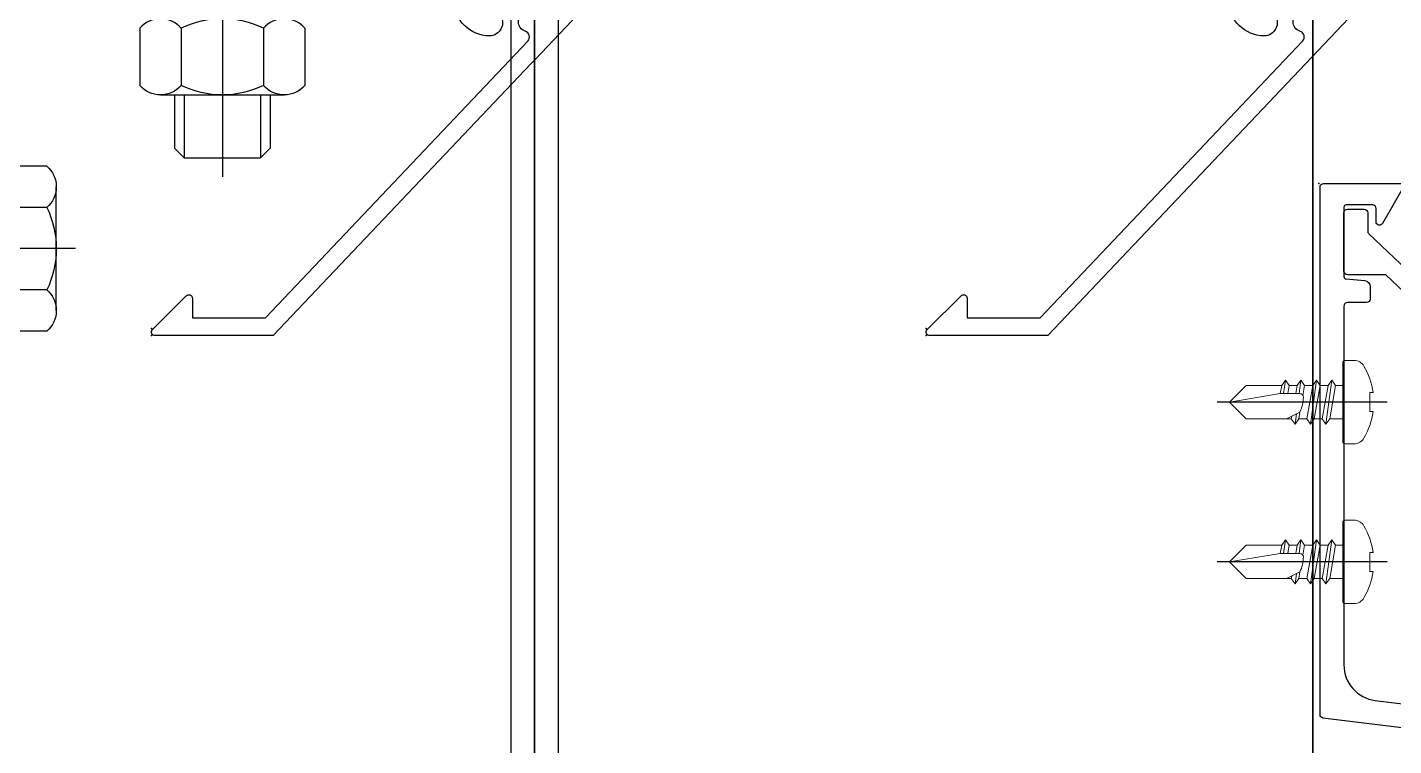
# Model space of a CAD drawing. Header units: millimetres. Extents: x -1379 to 1385823, y -4884429 to 548763.
# Drawn here: x 418810.7 to 418925.4, y -2341233.4 to -2341173.1 of the extents above; entities that cross this region are included whole.
import ezdxf

# ---------------------------------------------------------------- set-up
doc = ezdxf.new("R2010")
doc.units = ezdxf.units.MM
doc.set_wipeout_variables(frame=1)
doc.linetypes.add('CENTER', pattern=[50.800000000000004, 31.75, -6.35, 6.35, -6.35])
doc.linetypes.add('HIDDEN', pattern=[0.375, 0.25, -0.125])
for name, color, linetype in [('000 - STRUCTURE_STEEL_ACCESORIES_MAIN_COLOR_2', 7, 'Continuous'), ('000 - STRUCTURE_STEEL_ACCESORIES_WIPEOUT_', 7, 'Continuous'), ('010 - ASPG_ACCESSORIES_HATCH_', 7, 'Continuous'), ('010 - ASPG_ACCESSORIES_MAIN_COLOR_1', 7, 'Continuous'), ('010 - ASPG_ACCESSORIES_SUB_COLOR_1', 7, 'Continuous'), ('010 - ASPG_ACCESSORIES_SUB_COLOR_2', 7, 'Continuous'), ('010 - ASPG_ACCESSORIES_SYMBOL_', 7, 'Continuous'), ('010 - ASPG_ACCESSORIES_WIPEOUT_', 7, 'Continuous'), ('010 - ASPG_EXTR_DEF_SUB', 7, 'Continuous'), ('010 - ASPG_EXTR_MAIN_COLOR_1', 7, 'Continuous'), ('010 - ASPG_EXTR_MAIN_COLOR_2', 7, 'Continuous'), ('010 - ASPG_FASTERN_DEF_SUB', 7, 'Continuous'), ('010 - ASPG_FASTERN_MAIN_COLOR_1', 7, 'Continuous'), ('010 - ASPG_FASTERN_SUB_COLOR_2', 7, 'Continuous'), ('010 - ASPG_FASTERN_SUB_COLOR_3', 7, 'Continuous'), ('010 - ASPG_FRAMING_MAIN_COLOR_1', 7, 'Continuous'), ('010 - ASPG_FRAMING_SUB_COLOR_1', 7, 'Continuous'), ('010 - ASPG_FRAMING_WIPEOUT_', 7, 'Continuous'), ('Center Line', 7, 'CENTER')]:
    doc.layers.add(name, color=color, linetype=linetype)
doc.layers.add('SCREW', color=7, linetype='Continuous', lineweight=5)
pattern_1 = [(45, (68845973.91123614, -106253.6340706302), (-4.041115254481119, 4.041115254481119), []), (45, (68845976.60531414, -106253.6340706302), (-4.041115254481119, 4.041115254481119), [])]

# ---------------------------------------------------------------- blocks, each defined once
blk = doc.blocks.new('PZG35-9D5')
at = {"layer": 'Center Line', "color": 7}
blk.add_line((1.4210854715202e-14, 3.733653355866409), (1.4210854715202e-14, -10.53404386090006), dxfattribs=at)
at = {"layer": 'SCREW', "color": 7}
for p, q in [((-1.399999999999963, 2.842170943040401e-14), (-1.399999999999963, -1.090192378864657)), ((1.399999999999991, 0), (1.399999999999991, -0.5901923788647139)), ((-1.850000000000009, -1.399999999999977), (1.850000000000037, -0.8999999999999773)), ((-1.850000000000009, -1.399999999999977), (-1.399999999999963, -1.090192378864685)), ((-1.399999999999963, -1.090192378864685), (1.399999999999991, -0.5901923788646855)), ((1.850000000000037, -0.8999999999999773), (1.399999999999991, -0.5901923788646855)), ((1.850000000000037, -0.8999999999999773), (1.399999999999991, -1.209807621135297)), ((-1.850000000000009, -1.399999999999977), (-1.399999999999963, -1.709807621135297)), ((-1.850000000000009, -2.699999999999989), (1.850000000000037, -2.199999999999989)), ((-1.399999999999963, -1.709807621135297), (1.399999999999991, -1.209807621135297)), ((-1.399999999999963, -1.709807621135269), (-1.399999999999963, -2.390192378864697)), ((-1.399999999999963, -2.390192378864697), (1.399999999999991, -1.890192378864697)), ((1.399999999999991, -1.209807621135269), (1.399999999999991, -1.890192378864725)), ((1.850000000000037, -2.199999999999989), (1.399999999999991, -1.890192378864697)), ((1.850000000000037, -2.199999999999989), (1.399999999999991, -2.509807621135309)), ((-1.850000000000009, -2.699999999999989), (-1.399999999999963, -2.390192378864697)), ((-1.850000000000009, -2.699999999999989), (-1.399999999999963, -3.009807621135309)), ((-1.399999999999963, -3.009807621135309), (1.399999999999991, -2.509807621135309)), ((-1.399999999999963, -3.009807621135309), (-1.399999999999963, -3.690192378864708)), ((0.5619885887190463, -3.339837273736322), (1.399999999999991, -3.190192378864708)), ((1.399999999999991, -2.50980762113528), (1.399999999999991, -3.190192378864708)), ((1.850000000000037, -3.5), (1.399999999999991, -3.190192378864708)), ((-1.850000000000009, -4), (-1.399999999999963, -3.690192378864708)), ((-1.850000000000009, -4), (-0.9911470940920566, -3.883938796498938)), ((-1.850000000000009, -4), (-1.399999999999963, -4.30980762113532)), ((-1.399999999999963, -3.690192378864708), (-0.8446989986695002, -3.591031485769975)), ((-1.399999999999963, -4.30980762113532), (-1.184865735341859, -4.271390788160659)), ((-1.399999999999963, -4.309807621135349), (-1.399999999999963, -8.099999999999966)), ((0.7141825614195483, -3.653488843051434), (1.850000000000037, -3.5)), ((0.7141825614195483, -3.932275020881832), (1.399999999999991, -3.80980762113532)), ((0.7141825614195483, -4.612659778611231), (1.399999999999991, -4.49019237886472)), ((1.850000000000037, -3.5), (1.399999999999991, -3.80980762113532)), ((1.399999999999991, -3.809807621135349), (1.399999999999991, -4.490192378864691)), ((1.850000000000037, -4.800000000000011), (1.399999999999991, -4.49019237886472)), ((0.7141825614195483, -4.953488843051389), (1.850000000000037, -4.800000000000011)), ((0.7141825614195483, -5.232275020881843), (1.399999999999991, -5.109807621135332)), ((1.850000000000037, -4.800000000000011), (1.399999999999991, -5.109807621135332)), ((1.399999999999991, -5.109807621135332), (1.399999999999991, -8.099999999999966)), ((1.4210854715202e-14, -9.5), (-1.399999999999963, -8.099999999999966)), ((1.4210854715202e-14, -9.5), (1.399999999999991, -8.099999999999966))]:
    blk.add_line(p, q, dxfattribs=at)
blk.add_lwpolyline([(1.4210854715202e-14, -9.5), (0.7141825614195483, -5.232275020881843), (0.7141825614195483, -3.600899293750615, 0.4176573264866609), (0.4106596181599826, -3.300919979679151, 0.1081021898226624), (-0.8446989986694433, -3.591031485769975), (-1.399999999999991, -4.701675652739141)], format="xyb", dxfattribs=at)
blk = doc.blocks.new('*U3139')
at = {"layer": 'SCREW', "color": 7}
blk.add_lwpolyline([(3.026373332565058, 1.780836269555209, 0.09905967801670053), (0.7999999999999687, 2.546427498927414), (0.7999999999999687, 2.274284095813357), (-0.800000000000054, 2.274284095813357), (-0.800000000000054, 2.546427498927414, 0.09905967801670058), (-3.026373332565143, 1.780836269555209, 0.2665876613401604), (-3.500000000000043, 0.9556546004010897), (-3.500000000000043, 0.1999999999999886, 0.4142135623730938), (-3.300000000000054, 0), (3.299999999999997, 0, 0.4142135623731049), (3.499999999999986, 0.1999999999999886), (3.499999999999957, 0.9556546004010897, 0.2665876613401604)], format="xyb", close=True, dxfattribs=at)
blk.add_blockref('PZG35-9D5', (-1.4210854715202e-14, 0), dxfattribs=at)
blk = doc.blocks.new('*U3144')
at = {"color": 7}
blk.add_point((0, 0), dxfattribs=at)
at = {"layer": '010 - ASPG_ACCESSORIES_MAIN_COLOR_1', "color": 7}
blk.add_lwpolyline([(-39.69999999902211, -0.5999999995172398, 0.4142135623731156), (-39.99999999883585, -0.8999999995638059), (-39.99999999883585, -7.366962144914214, 0.5773502691897371), (-39.65044321701862, -7.568778847059366), (-36.64260295056738, -5.832201459393036, 0.7673269879794871), (-36.78520590183325, -5.299999999645297), (-37.89999999874271, -5.299999999645297, -0.4142135623735732), (-38.19999999902211, -4.999999999656938), (-38.19999999902211, -2.799999999587089, -0.4142135623730951), (-37.99999999883585, -2.59999999951724), (-32.18326623388566, -2.59999999951724, -0.3888787318530097), (-31.98402729420923, -2.782568851142787), (-31.8474567013327, -4.343577870872468, 0.3888787318530089), (-31.34935935237445, -4.799999999528882), (-30.29999999911524, -4.799999999528882, 0.4142135623732408), (-29.99999999883585, -4.499999999540523), (-29.99999999883585, -2.899999999505599, -0.4142135623731785), (-29.69999999902211, -2.59999999951724), (0.4107479506637901, -2.59999999951724, -0.3789692262628873), (3.38851808081381, -5.235465979035143), (7.952927200356498, -42.5207682372482, 0.4465929586642906), (11.6177961837966, -45.07649022702281, -0.4898018444424612), (16.07846395508386, -48.68238816667036), (16.06490363762714, -49.36225294566866, -0.1824796859550777), (15.80227640201338, -50.01801436272836, -0.2679491924113072), (15.32539491611533, -50.16829426406803, 1.122114645179816), (15.09990952932276, -52.3421093734276, 0.4050039718497206), (18.0645059288945, -49.40213623346681), (18.07806624681689, -48.72227145435209, 0.4898054953707174), (11.15966573380865, -43.12966807454978, -0.4465970485362636), (9.938031048281118, -42.27776159492242), (4.866356541635469, -0.8481197821154633, 0.3641755342157969), (4.570876519894227, -0.5999999995172398)], format="xyb", close=True, dxfattribs=at)
at = {"layer": '010 - ASPG_EXTR_DEF_SUB', "color": 7}
for p in [(-39.99999999883585, -0.4999999995172402), (43.44495566345738, -76.89999999944341), (43.44495566345738, -77.49999999954052)]:
    blk.add_point(p, dxfattribs=at)
at = {"layer": '010 - ASPG_EXTR_MAIN_COLOR_2', "color": 7}
blk.add_lwpolyline([(11.37409105408005, -48.15170148877115), (11.47245816211216, -47.43577758665815), (12.17779493960552, -47.55667202338264), (12.29266474000178, -46.78670596401826, -0.5355375090189683), (14.1918134491425, -49.16870282323253, 0.9915718169393263), (15.66379558271728, -49.57599316951273, 1.157025413028558), (8.792231505503878, -48.77291728999153, -0.6885576205791355), (8.274611146422103, -48.98797988444021), (-17.14292736421339, -22.16859813180672), (-32.34153279638849, -6.131750148785431), (-32.34153279638849, -2.899999981694054, 0.4143115081626392), (-32.64163311407901, -2.59999999951724), (-37.54163311352022, -2.59999999951724, 0.4141156188887998), (-37.84153278893791, -2.899999981635847), (-37.84153278893791, -4.299999988411218, 0.4142135623731781), (-37.54153279098682, -4.599999986478724), (-35.98884801496752, -4.599999986478724, -0.205894629290155), (-35.77110154624097, -4.693635078269653), (33.22969053988345, -77.49999999954052), (43.14495566324331, -77.49999999954052, 0.6681786376628355), (43.35708769806661, -76.98786796536915), (40.5215537941549, -74.1523340573247, 0.6681786381757795), (40.00942175951786, -74.36446609156592), (40.00942175951786, -75.99999999802712), (33.87471885257401, -75.99999999802712), (11.86384030175395, -52.7751643466243, -0.5583539238224016), (12.08261241135187, -51.95244935475676, 0.7662751832817146), (12.03674733010121, -50.39291741001107, -0.4385828234445206), (10.70630855322815, -48.05207626283555)], format="xyb", close=True, dxfattribs=at)
at = {"layer": 'SCREW', "color": 7, "rotation": 180}
for p in [(-21.64901723782532, -2.499999999924694), (-8.237076249206439, -2.499999999924694)]:
    blk.add_blockref('*U3139', p, dxfattribs=at)
blk = doc.blocks.new('*U1479')
at = {"color": 7, "rotation": 180}
for p in [(1030.299999999115, 69.3), (1095.299999999115, 69.3), (1160.299999999115, 69.3)]:
    blk.add_blockref('*U3144', p, dxfattribs=at)
blk = doc.blocks.new('C-1-IV01_REV00_20260605-140059_LOPF_ASPG')
at = {"color": 7, "xscale": -1, "rotation": 180}
blk.add_blockref('*U1479', (15165, -11887.99999999767), dxfattribs=at)
blk = doc.blocks.new('*U2620')
at = {"layer": '010 - ASPG_ACCESSORIES_SUB_COLOR_2', "color": 7}
for p, q in [((-2.084999999999127, -1.547816335794778), (-2.084999999999127, 0)), ((2.084999999999013, -1.047816335789321), (2.084999999999127, 0)), ((-2.084999999999127, -1.547816335789321), (2.084999999999127, -1.047816335789321)), ((2.729999999999563, -1.399999999995998), (2.084999999999127, -1.047816335789321)), ((-2.729999999999563, -1.899999999995998), (2.729999999999563, -1.399999999995998)), ((-2.729999999999563, -1.899999999995998), (-2.084999999999127, -1.547816335789321)), ((-2.729999999999563, -1.899999999995998), (-2.084999999999127, -2.252183664200857)), ((-2.084999999999127, -2.252183664200857), (2.084999999999127, -1.752183664200857)), ((-2.084999999999013, -3.347816335790412), (-2.084999999999127, -2.252183664206314)), ((2.729999999999563, -1.399999999995998), (2.084999999999127, -1.752183664200857)), ((2.084999999999013, -2.847816335790412), (2.0849999999989, -1.752183664201084)), ((-2.729999999999563, -3.69999999999709), (2.729999999999563, -3.19999999999709)), ((-2.729999999999563, -3.69999999999709), (-2.084999999999127, -3.347816335790412)), ((-2.084999999999127, -3.347816335790412), (2.084999999999127, -2.847816335790412)), ((2.729999999999563, -3.19999999999709), (2.084999999999127, -2.847816335790412)), ((2.729999999999563, -3.19999999999709), (2.084999999999127, -3.552183664201948)), ((-2.729999999999563, -3.69999999999709), (-2.084999999999127, -4.052183664201948)), ((-2.084999999999127, -4.052183664201948), (2.084999999999127, -3.552183664201948)), ((-2.0849999999989, -5.147816335791504), (-2.084999999999013, -4.052183664201948)), ((2.084999999999241, -4.647816335791504), (2.084999999999241, -3.552183664201948)), ((-2.729999999999563, -5.499999999998181), (2.729999999999563, -4.999999999998181)), ((-2.729999999999563, -5.499999999998181), (2.729999999999563, -4.999999999998181)), ((-2.729999999999563, -5.499999999998181), (-2.084999999999127, -5.147816335791504)), ((-2.729999999999563, -5.499999999998181), (-2.084999999999127, -5.147816335791504)), ((-2.729999999999563, -5.499999999998181), (-2.084999999999127, -5.852183664203039)), ((-2.729999999999563, -5.499999999998181), (-2.084999999999127, -5.852183664203039)), ((-2.084999999999127, -5.147816335791504), (2.084999999999127, -4.647816335791504)), ((-2.084999999999127, -5.147816335791504), (2.084999999999127, -4.647816335791504)), ((-2.084999999999127, -5.852183664203039), (2.084999999999127, -5.352183664203039)), ((-2.084999999999127, -5.852183664203039), (2.084999999999127, -5.352183664203039)), ((2.729999999999563, -4.999999999998181), (2.084999999999127, -4.647816335791504)), ((2.729999999999563, -4.999999999998181), (2.084999999999127, -4.647816335791504)), ((2.729999999999563, -4.999999999998181), (2.084999999999127, -5.352183664203039)), ((2.729999999999563, -4.999999999998181), (2.084999999999127, -5.352183664203039)), ((2.084999999999127, -6.447816335792595), (2.084999999999127, -5.352183664203039)), ((2.084999999999127, -6.447816335792595), (2.084999999999241, -5.352183664203039)), ((-2.729999999999563, -7.299999999999272), (2.729999999999563, -6.799999999999272)), ((-2.084999999999127, -6.947816335792595), (-2.0849999999989, -5.852183664203039)), ((-2.084999999999127, -6.947816335792595), (-2.084999999999127, -5.852183664203039)), ((-2.084999999999127, -6.947816335792595), (2.084999999999127, -6.447816335792595)), ((2.729999999999563, -6.799999999999272), (2.084999999999127, -6.447816335792595)), ((2.729999999999563, -6.799999999999272), (2.084999999999127, -7.152183664204131)), ((-2.729999999999563, -7.299999999999272), (-2.084999999999127, -6.947816335792595)), ((-2.729999999999563, -7.299999999999272), (-2.084999999999127, -7.652183664204131)), ((-2.084999999999127, -7.652183664204131), (2.084999999999127, -7.152183664204131)), ((-2.084999999999127, -8.747816335793686), (-2.084999999999127, -7.652183664204131)), ((2.084999999999127, -8.247816335793686), (2.084999999999127, -7.152183664204131)), ((-2.729999999999563, -9.099999999998545), (-2.084999999999127, -8.747816335793686)), ((-2.729999999999563, -9.099999999998545), (-1.568355612604137, -8.982641209644498)), ((-2.729999999999563, -9.099999999998545), (-2.084999999999127, -9.452183664205222)), ((-2.084999999999127, -8.747816335793686), (-1.064489079482883, -8.605286877620529)), ((0.4333070988686814, -8.43729858455481), (2.084999999999127, -8.247816335793686)), ((0.7141825614198751, -8.775605983184505), (2.729999999999563, -8.599999999998545)), ((0.7141825614198751, -9.102437496409038), (2.084999999999127, -8.952183664205222)), ((2.729999999999563, -8.599999999998545), (2.084999999999127, -8.247816335793686)), ((2.729999999999563, -8.599999999998545), (2.084999999999127, -8.952183664205222)), ((2.084999999999127, -10.04781633579296), (2.084999999999127, -8.952183664205222)), ((-2.084999999999127, -9.452183664205222), (-1.629698446698967, -9.388594061787444)), ((-2.084999999999127, -10.54781633579296), (-2.084999999999127, -9.452183664205222)), ((0.7141825614198751, -10.20507654483481), (2.084999999999127, -10.04781633579296)), ((2.729999999999563, -10.39999999999964), (2.084999999999127, -10.04781633579296)), ((-2.729999999999563, -10.89999999999964), (-2.084999999999127, -10.54781633579296)), ((-2.729999999999563, -10.89999999999964), (-1.844567201240352, -10.81054635710279)), ((-2.729999999999563, -10.89999999999964), (-2.084999999999127, -11.25218366420449)), ((-2.084999999999127, -10.54781633579296), (-1.798826981090315, -10.50784803706301)), ((-2.084999999999127, -11.25218366420449), (-1.907557413303948, -11.22740118002912)), ((-2.084999999999127, -12.40167565273805), (-2.084999999999127, -11.25218366420449)), ((0.7141825614198751, -10.57560598318378), (2.729999999999563, -10.39999999999964)), ((0.7141825614198751, -10.90243749640831), (2.084999999999127, -10.75218366420449)), ((2.729999999999563, -10.39999999999964), (2.084999999999127, -10.75218366420449)), ((2.084999999999127, -10.75218366420449), (2.084999999999127, -15.59999999999854)), ((-2.084999999999127, -12.40167565273805), (-2.084999999999127, -15.59999999999854)), ((0, -17.19999999999891), (-2.084999999999127, -15.59999999999854)), ((0, -17.19999999999891), (2.084999999999127, -15.59999999999854))]:
    blk.add_line(p, q, dxfattribs=at)
blk.add_lwpolyline([(0, -17.19999999999891), (0.7141825614198751, -11.45704931750151), (0.7141825614198751, -8.736688384093213, 0.4176573264866609), (0.4106596181591158, -8.436709070021607, 0.07099332720072511), (-1.529698998669119, -8.726820576112004), (-2.084999999999127, -12.40167565273805)], format="xyb", dxfattribs=at)
at = {"layer": '010 - ASPG_ACCESSORIES_SYMBOL_', "color": 7, "linetype": 'CENTER'}
blk.add_line((0, 6.142561988594025), (0, -18.19999999999891), dxfattribs=at)
at = {"layer": '010 - ASPG_FASTERN_MAIN_COLOR_1', "color": 7}
for p, q in [((-4.170000000000073, 5.049999999999272), (-4.170000000000073, 1.200000000000728)), ((3.127500000000509, 5.450000000000728), (-3.127500000000509, 5.450000000000728)), ((-2.084999999999127, 5.049999999999272), (-2.084999999999127, 1.200000000000728)), ((2.084999999999127, 5.049999999999272), (2.084999999999127, 1.200000000000728)), ((4.170000000000073, 5.049999999999272), (4.170000000000073, 1.200000000000728)), ((-5.200000000000728, 0.8500000000003638), (-4.170000000000073, 1.200000000000728)), ((4.170000000000073, 1.200000000000728), (-4.170000000000073, 1.200000000000728)), ((-2.57630675031578, 0.8500000000003638), (-2.084999999999127, 1.200000000000728)), ((2.44630675031658, 0.8500000000003638), (2.084999999999127, 1.200000000000728)), ((5.200000000000728, 0.8500000000003638), (4.170000000000073, 1.200000000000728)), ((-5.5, 0.5499999999992724), (-5.5, 0)), ((5.5, 0), (-5.5, 0)), ((5.200000000000728, 0.8500000000003638), (-5.200000000000728, 0.8500000000003638)), ((5.5, 0.5499999999992724), (5.5, 0))]:
    blk.add_line(p, q, dxfattribs=at)
for centre, radius, start, end in [((-3.127500000000509, 3.891492187500262), 1.55850781249987, 48.01707852331997, 131.98292147668), ((0, -0.1840312499989523), 5.634031249999114, 68.2799117114248, 111.7200882885752), ((3.127500000000509, 3.891492187500262), 1.558507812499965, 48.01707852331997, 131.98292147668), ((-5.200000000000728, 0.5499999999992724), 0.3, 90, 180), ((5.200000000000728, 0.5499999999992724), 0.3, 0, 90)]:
    blk.add_arc(centre, radius, start, end, dxfattribs=at)
blk = doc.blocks.new('G$C7D677D58')
at = {"layer": '010 - ASPG_FASTERN_MAIN_COLOR_1'}
h = blk.add_hatch(dxfattribs=at)
h.set_pattern_fill('ANSI35', scale=0.02, angle=280.6768409131589, style=0)
h.set_pattern_definition([(145.6768409131589, (67.45353497568851, -13.09426057516771), (0.00281929956869494, 0.00412935224241727), []), (145.6768409131589, (67.45006064978782, -13.09491560150343), (0.00281929956869494, 0.00412935224241727), [0.006249999999999968, -0.001249999999999992, 0, -0.001249999999999992])])
h.paths.add_polyline_path([(0.02989179726182556, 0.01545000000078289), (0.02447319464567954, 0.01545000000078289), (0.02447319464567954, 0.0005500000004303729), (0.02989179726182556, 0.0005500000004303729)])
at = {"layer": '010 - ASPG_FASTERN_DEF_SUB', "color": 7, "ltscale": 0.1}
blk.add_line((0.03829179726176335, 0.007999999999924512), (0, 0.007999999999924512, -2.806346833239134e-06), dxfattribs=at)
at = {"layer": '010 - ASPG_FASTERN_MAIN_COLOR_1', "color": 7}
for p, q in [((0.01247319464710017, 0.01492820323028354, -2.806346833239134e-06), (0.007673194646940829, 0.01492820323028354, -2.806346833239134e-06)), ((0.01327319464712673, 0, -2.806346833239134e-06), (0.01327319464712673, 0.01599999999996271, -2.806346833239134e-06)), ((0.01327319464712673, 0.01599999999996271, -2.806346833239134e-06), (0.01447319464705288, 0.01599999999996271, -2.806346833239134e-06)), ((0.01447319464705288, 0.01599999999996271, -2.806346833239134e-06), (0.01447319464705288, 0, -2.806346833239134e-06)), ((0.02989179726182556, 0), (0.02989179726182556, 0.01599999999996271)), ((0.02989179726182556, 0.01599999999996271), (0.03109179726175171, 0.01599999999996271)), ((0.03109179726175171, 0.01599999999996271), (0.03109179726175171, 0)), ((0.03109179726175171, 0.001071796769679167), (0.03109179726175171, 0.01492820323028354)), ((0.03589179726191105, 0.01492820323028354), (0.03109179726175171, 0.01492820323028354)), ((0.006873194647141645, 0.002803847577297347, -2.806346833239134e-06), (0.006873194647141645, 0.01319615242266536, -2.806346833239134e-06)), ((0.01327319464712673, 0.002803847577297347, -2.806346833239134e-06), (0.01327319464712673, 0.01319615242266536, -2.806346833239134e-06)), ((0.03669179726193761, 0.002803847577297347), (0.03669179726193761, 0.01319615242266536)), ((0.002400000000079672, 0.01199999999994361, -2.806346833239134e-06), (0.001600000000053114, 0.01119999999991705, -2.806346833239134e-06)), ((0.006873194647141645, 0.01199999999994361, -2.806346833239134e-06), (0.002400000000079672, 0.01199999999994361, -2.806346833239134e-06)), ((0.01247319464710017, 0.01146410161504718, -2.806346833239134e-06), (0.007673194646940829, 0.01146410161504718, -2.806346833239134e-06)), ((0.03589179726191105, 0.01146410161504718), (0.03109179726175171, 0.01146410161504718)), ((0.001600000000053114, 0.00479999999993197, -2.806346833239134e-06), (0.001600000000053114, 0.01119999999991705, -2.806346833239134e-06)), ((0.006873194647141645, 0.01119999999991705, -2.806346833239134e-06), (0.001600000000053114, 0.01119999999991705, -2.806346833239134e-06)), ((0.006873194647141645, 0.00479999999993197, -2.806346833239134e-06), (0.001600000000053114, 0.00479999999993197, -2.806346833239134e-06)), ((0.002400000000079672, 0.003999999999905413, -2.806346833239134e-06), (0.001600000000053114, 0.00479999999993197, -2.806346833239134e-06)), ((0.006873194647141645, 0.003999999999905413, -2.806346833239134e-06), (0.002400000000079672, 0.003999999999905413, -2.806346833239134e-06)), ((0.01247319464710017, 0.00453589838480184, -2.806346833239134e-06), (0.007673194646940829, 0.00453589838480184, -2.806346833239134e-06)), ((0.03589179726191105, 0.00453589838480184), (0.03109179726175171, 0.00453589838480184)), ((0.01247319464710017, 0.001071796769679167, -2.806346833239134e-06), (0.007673194646940829, 0.001071796769679167, -2.806346833239134e-06)), ((0.01447319464705288, 0, -2.806346833239134e-06), (0.01327319464712673, 0, -2.806346833239134e-06)), ((0.03109179726175171, 0), (0.02989179726182556, 0)), ((0.03589179726191105, 0.001071796769679167), (0.03109179726175171, 0.001071796769679167))]:
    blk.add_line(p, q, dxfattribs=at)
at = {"layer": '010 - ASPG_FASTERN_MAIN_COLOR_1', "color": 7, "elevation": -2.806346833239134e-06}
for points in [[(0.007673194646940829, 0.01492820323028354, 0.4618802153516978), (0.007673194646940829, 0.01146410161504718, 0.2309401076757868), (0.007673194646940829, 0.00453589838480184, 0.461880215351701), (0.007673194646940829, 0.001071796769679167)], [(0.01247319464710017, 0.01492820323028354, -0.4618802153516978), (0.01247319464710017, 0.01146410161504718, -0.2309401076757868), (0.01247319464710017, 0.00453589838480184, -0.461880215351701), (0.01247319464710017, 0.001071796769679167)], [(0.03589179726191105, 0.01492820323028354, -0.4618802153516978), (0.03589179726191105, 0.01146410161504718, -0.2309401076757868), (0.03589179726191105, 0.00453589838480184, -0.4618802153517009), (0.03589179726191105, 0.001071796769679167)]]:
    blk.add_lwpolyline(points, format="xyb", dxfattribs=at)
at = {"layer": '010 - ASPG_FASTERN_MAIN_COLOR_1', "color": 7}
blk.add_lwpolyline([(0.02989179726182556, 0.01545000000078289), (0.02447319464567954, 0.01545000000078289), (0.02447319464567954, 0.0005500000004303729), (0.02989179726182556, 0.0005500000004303729)], close=True, dxfattribs=at)
at = {"layer": '010 - ASPG_FASTERN_SUB_COLOR_2', "color": 7, "linetype": 'HIDDEN'}
for p, q in [((0.02989179726182556, 0.01199999999994361), (0.01447319464705288, 0.01199999999994361, -2.806346833239134e-06)), ((0.02989179726182556, 0.01119999999991705), (0.01447319464705288, 0.01119999999991705, -2.806346833239134e-06)), ((0.02989179726182556, 0.00479999999993197), (0.01447319464705288, 0.00479999999993197, -2.806346833239134e-06)), ((0.02989179726182556, 0.003999999999905413), (0.01447319464705288, 0.003999999999905413, -2.806346833239134e-06))]:
    blk.add_line(p, q, dxfattribs=at)
blk = doc.blocks.new('010 - ASPG_ACCESSORIES_BRACKET_FOR_FRAME_TYPE-1_CUT-VIEW')
at = {"color": 7}
blk.add_wipeout([(4.656612873077393e-10, 25.00000000008731), (4.656612873077393e-10, 1.8189894035458565e-12), (40, 1.8189894035458565e-12), (40, 3.000000000153044), (3.0000000003213074, 3.000000000153044), (3.0000000003213074, 25.00000000008731)], dxfattribs=at).dxf.layer = '010 - ASPG_ACCESSORIES_WIPEOUT_'
at = {"layer": '010 - ASPG_ACCESSORIES_HATCH_'}
h = blk.add_hatch(dxfattribs=at)
h.set_pattern_fill('ANSI32', scale=0.03)
h.set_pattern_definition(pattern_1)
h.paths.add_polyline_path([(1.452183664310724, 16.08500000019558), (1.100000000093132, 16.73000000005413), (0.7478163363412023, 16.08500000019558), (4.656612873077393e-10, 16.08500000019558), (4.656612873077393e-10, 25.00000000008731), (3.000000000465661, 25.00000000008731), (2.9848025678657, 16.08500000019558)])
h = blk.add_hatch(dxfattribs=at)
h.set_pattern_fill('ANSI32', scale=0.03)
h.set_pattern_definition(pattern_1)
h.paths.add_polyline_path([(4.656612873077393e-10, 0), (4.656612873077393e-10, 11.78062006374239), (0.1825785292312503, 11.91500000003725), (1.247816335875541, 11.91500000003725), (1.600000000558794, 11.27000000019325), (1.952183664776385, 11.91500000003725), (3.000000000465661, 11.9150000000518), (3.000000000465661, 3.000000000160071), (19.70000000018626, 3.000000000043656), (19.70000000018626, 1.164153218269348e-10)])
h = blk.add_hatch(dxfattribs=at)
h.set_pattern_fill('ANSI32', scale=0.03)
h.set_pattern_definition(pattern_1)
h.paths.add_polyline_path([(28.70000000018626, 1.164153218269348e-10), (28.70000000018626, 3.000000000043656), (40, 3.000000000160071), (40, 0)])
at = {"layer": '010 - ASPG_ACCESSORIES_MAIN_COLOR_1', "color": 7}
blk.add_lwpolyline([(4.656612873077393e-10, 25.00000000008731), (4.656612873077393e-10, 0), (40, 0), (40, 3.000000000160071), (3.000000000465661, 3.000000000160071), (3.000000000465661, 25.00000000008731)], close=True, dxfattribs=at)
at = {"layer": '010 - ASPG_ACCESSORIES_SUB_COLOR_1', "color": 7}
for points in [[(1.452183664310724, 16.08500000019558), (1.100000000093132, 16.73000000005413), (0.7478163363412023, 16.08500000019558), (4.656612873077393e-10, 16.08500000019558), (4.656612873077393e-10, 25.00000000008731), (3.000000000465661, 25.00000000008731), (2.9848025678657, 16.08500000019558)], [(4.656612873077393e-10, 0), (4.656612873077393e-10, 11.78062006374239), (0.1825785292312503, 11.91500000003725), (1.247816335875541, 11.91500000003725), (1.600000000558794, 11.27000000019325), (1.952183664776385, 11.91500000003725), (3.000000000465661, 11.9150000000518), (3.000000000465661, 3.000000000160071), (19.70000000018626, 3.000000000043656), (19.70000000018626, 1.164153218269348e-10)], [(28.70000000018626, 1.164153218269348e-10), (28.70000000018626, 3.000000000043656), (40, 3.000000000160071), (40, 0)]]:
    blk.add_lwpolyline(points, close=True, dxfattribs=at)
blk = doc.blocks.new('G$CF155826C')
at = {"layer": '010 - ASPG_FASTERN_DEF_SUB', "color": 7, "ltscale": 0.1}
blk.add_line((0, 0.007999999999924512), (0.03829179726176335, 0.007999999999924512, -2.806346833239134e-06), dxfattribs=at)
at = {"layer": '010 - ASPG_FASTERN_MAIN_COLOR_1', "color": 7}
for p, q in [((0.002399999999852298, 0.01492820323028354), (0.007200000000011642, 0.01492820323028354)), ((0.007200000000011642, 0.01599999999996271), (0.007200000000011642, 0)), ((0.00839999999993779, 0.01599999999996271), (0.007200000000011642, 0.01599999999996271)), ((0.007200000000011642, 0.001071796769679167), (0.007200000000011642, 0.01492820323028354)), ((0.00839999999993779, 0), (0.00839999999993779, 0.01599999999996271)), ((0.02381860261471047, 0.01599999999996271, -2.806346833239134e-06), (0.02381860261471047, 0, -2.806346833239134e-06)), ((0.02501860261463662, 0.01599999999996271, -2.806346833239134e-06), (0.02381860261471047, 0.01599999999996271, -2.806346833239134e-06)), ((0.02501860261463662, 0, -2.806346833239134e-06), (0.02501860261463662, 0.01599999999996271, -2.806346833239134e-06)), ((0.02581860261466318, 0.01492820323028354, -2.806346833239134e-06), (0.03061860261482252, 0.01492820323028354, -2.806346833239134e-06)), ((0.001599999999825741, 0.002803847577297347), (0.001599999999825741, 0.01319615242266536)), ((0.02501860261463662, 0.002803847577297347, -2.806346833239134e-06), (0.02501860261463662, 0.01319615242266536, -2.806346833239134e-06)), ((0.0314186026146217, 0.002803847577297347, -2.806346833239134e-06), (0.0314186026146217, 0.01319615242266536, -2.806346833239134e-06)), ((0.002399999999852298, 0.01146410161504718), (0.007200000000011642, 0.01146410161504718)), ((0.02581860261466318, 0.01146410161504718, -2.806346833239134e-06), (0.03061860261482252, 0.01146410161504718, -2.806346833239134e-06)), ((0.0314186026146217, 0.01199999999994361, -2.806346833239134e-06), (0.03589179726168368, 0.01199999999994361, -2.806346833239134e-06)), ((0.03589179726168368, 0.01199999999994361, -2.806346833239134e-06), (0.03669179726171024, 0.01119999999991705, -2.806346833239134e-06)), ((0.0314186026146217, 0.01119999999991705, -2.806346833239134e-06), (0.03669179726171024, 0.01119999999991705, -2.806346833239134e-06)), ((0.03669179726171024, 0.00479999999993197, -2.806346833239134e-06), (0.03669179726171024, 0.01119999999991705, -2.806346833239134e-06)), ((0.0314186026146217, 0.00479999999993197, -2.806346833239134e-06), (0.03669179726171024, 0.00479999999993197, -2.806346833239134e-06)), ((0.03589179726168368, 0.003999999999905413, -2.806346833239134e-06), (0.03669179726171024, 0.00479999999993197, -2.806346833239134e-06)), ((0.002399999999852298, 0.00453589838480184), (0.007200000000011642, 0.00453589838480184)), ((0.02581860261466318, 0.00453589838480184, -2.806346833239134e-06), (0.03061860261482252, 0.00453589838480184, -2.806346833239134e-06)), ((0.0314186026146217, 0.003999999999905413, -2.806346833239134e-06), (0.03589179726168368, 0.003999999999905413, -2.806346833239134e-06)), ((0.002399999999852298, 0.001071796769679167), (0.007200000000011642, 0.001071796769679167)), ((0.007200000000011642, 0), (0.00839999999993779, 0)), ((0.02381860261471047, 0, -2.806346833239134e-06), (0.02501860261463662, 0, -2.806346833239134e-06)), ((0.02581860261466318, 0.001071796769679167, -2.806346833239134e-06), (0.03061860261482252, 0.001071796769679167, -2.806346833239134e-06))]:
    blk.add_line(p, q, dxfattribs=at)
at = {"layer": '010 - ASPG_FASTERN_MAIN_COLOR_1', "color": 7, "elevation": -2.806346833239134e-06}
for points in [[(0.002399999999852298, 0.01492820323028354, 0.4618802153516978), (0.002399999999852298, 0.01146410161504718, 0.2309401076757868), (0.002399999999852298, 0.00453589838480184, 0.4618802153517009), (0.002399999999852298, 0.001071796769679167)], [(0.02581860261466318, 0.01492820323028354, 0.4618802153516978), (0.02581860261466318, 0.01146410161504718, 0.2309401076757868), (0.02581860261466318, 0.00453589838480184, 0.461880215351701), (0.02581860261466318, 0.001071796769679167)], [(0.03061860261482252, 0.01492820323028354, -0.4618802153516978), (0.03061860261482252, 0.01146410161504718, -0.2309401076757868), (0.03061860261482252, 0.00453589838480184, -0.461880215351701), (0.03061860261482252, 0.001071796769679167)]]:
    blk.add_lwpolyline(points, format="xyb", dxfattribs=at)
at = {"layer": '010 - ASPG_FASTERN_SUB_COLOR_3', "color": 7, "linetype": 'HIDDEN'}
for p, q in [((0.00839999999993779, 0.01199999999994361), (0.02381860261471047, 0.01199999999994361, -2.806346833239134e-06)), ((0.00839999999993779, 0.01119999999991705), (0.02381860261471047, 0.01119999999991705, -2.806346833239134e-06)), ((0.00839999999993779, 0.00479999999993197), (0.02381860261471047, 0.00479999999993197, -2.806346833239134e-06)), ((0.00839999999993779, 0.003999999999905413), (0.02381860261471047, 0.003999999999905413, -2.806346833239134e-06))]:
    blk.add_line(p, q, dxfattribs=at)
blk = doc.blocks.new('*U2624')
at = {"color": 7, "xscale": -1, "rotation": 270}
blk.add_blockref('*U2620', (3.000000000000005, 10.99999999986903), dxfattribs=at)
at = {"color": 7}
blk.add_wipeout([(44.929188492560215, 75.00000000000004), (44.92918849256022, 29.999999999563475), (0, 29.999999999563453), (0, 25.000000000000004), (49.92918849255566, 25.00000000000003), (49.92918849255565, 75.00000000000004)], dxfattribs=at).dxf.layer = '000 - STRUCTURE_STEEL_ACCESORIES_WIPEOUT_'
at = {"layer": '010 - ASPG_ACCESSORIES_HATCH_'}
h = blk.add_hatch(dxfattribs=at)
h.set_pattern_fill('ANSI32', scale=0.03, angle=-90.00000000000001)
h.set_pattern_definition([(315, (-106132.5600850477, -14494238.67851865), (1.01027881362028, 1.01027881362028), []), (315, (-106132.5600850477, -14494239.35203815), (1.01027881362028, 1.01027881362028), [])])
h.paths.add_polyline_path([(44.92918849255566, 75.00000000000001), (44.92918849255566, 30.00000000000002), (5.329070518200751e-15, 30), (5.329070518200751e-15, 25), (49.92918849255566, 25.00000000000002), (49.92918849255566, 75.00000000000001)])
at = {"layer": '000 - STRUCTURE_STEEL_ACCESORIES_MAIN_COLOR_2', "color": 7}
blk.add_lwpolyline([(44.92918849255566, 75.00000000000001), (44.92918849255566, 30.00000000000002), (5.329070518200751e-15, 30), (5.329070518200751e-15, 25), (49.92918849255566, 25.00000000000002), (49.92918849255566, 75.00000000000001)], close=True, dxfattribs=at)
at = {"color": 7, "xscale": -1000, "yscale": 1000, "zscale": 1000}
for name, p, rotation in [('G$CF155826C', (36.52918849261787, 60.49999999998137), 180), ('G$C7D677D58', (32.19999999972061, 46.47319464554312, 0.001403173416619567), 90)]:
    blk.add_blockref(name, p, dxfattribs=dict(at, rotation=rotation))
at = {"color": 7, "xscale": -1, "rotation": 180}
blk.add_blockref('010 - ASPG_ACCESSORIES_BRACKET_FOR_FRAME_TYPE-1_CUT-VIEW', (-4.656559582372211e-10, 25), dxfattribs=at)
blk = doc.blocks.new('PZG35-9D5_sub')
at = {"layer": 'Center Line', "color": 7}
blk.add_line((1.4210854715202e-14, 3.733653355866409), (1.4210854715202e-14, -10.53404386090006), dxfattribs=at)
at = {"layer": 'SCREW', "color": 7}
for p, q in [((-1.399999999999963, 2.842170943040401e-14), (-1.399999999999963, -1.090192378864657)), ((1.399999999999991, 0), (1.399999999999991, -0.5901923788647139)), ((-1.850000000000009, -1.399999999999977), (1.850000000000037, -0.8999999999999773)), ((-1.850000000000009, -1.399999999999977), (-1.399999999999963, -1.090192378864685)), ((-1.399999999999963, -1.090192378864685), (1.399999999999991, -0.5901923788646855)), ((1.850000000000037, -0.8999999999999773), (1.399999999999991, -0.5901923788646855)), ((1.850000000000037, -0.8999999999999773), (1.399999999999991, -1.209807621135297)), ((-1.850000000000009, -1.399999999999977), (-1.399999999999963, -1.709807621135297)), ((-1.850000000000009, -2.699999999999989), (1.850000000000037, -2.199999999999989)), ((-1.399999999999963, -1.709807621135297), (1.399999999999991, -1.209807621135297)), ((-1.399999999999963, -1.709807621135269), (-1.399999999999963, -2.390192378864697)), ((-1.399999999999963, -2.390192378864697), (1.399999999999991, -1.890192378864697)), ((1.399999999999991, -1.209807621135269), (1.399999999999991, -1.890192378864725)), ((1.850000000000037, -2.199999999999989), (1.399999999999991, -1.890192378864697)), ((1.850000000000037, -2.199999999999989), (1.399999999999991, -2.509807621135309)), ((-1.850000000000009, -2.699999999999989), (-1.399999999999963, -2.390192378864697)), ((-1.850000000000009, -2.699999999999989), (-1.399999999999963, -3.009807621135309)), ((-1.399999999999963, -3.009807621135309), (1.399999999999991, -2.509807621135309)), ((-1.399999999999963, -3.009807621135309), (-1.399999999999963, -3.690192378864708)), ((0.5619885887190463, -3.339837273736322), (1.399999999999991, -3.190192378864708)), ((1.399999999999991, -2.50980762113528), (1.399999999999991, -3.190192378864708)), ((1.850000000000037, -3.5), (1.399999999999991, -3.190192378864708)), ((-1.850000000000009, -4), (-1.399999999999963, -3.690192378864708)), ((-1.850000000000009, -4), (-0.9911470940920566, -3.883938796498938)), ((-1.850000000000009, -4), (-1.399999999999963, -4.30980762113532)), ((-1.399999999999963, -3.690192378864708), (-0.8446989986695002, -3.591031485769975)), ((-1.399999999999963, -4.30980762113532), (-1.184865735341859, -4.271390788160659)), ((-1.399999999999963, -4.309807621135349), (-1.399999999999963, -8.099999999999966)), ((0.7141825614195483, -3.653488843051434), (1.850000000000037, -3.5)), ((0.7141825614195483, -3.932275020881832), (1.399999999999991, -3.80980762113532)), ((0.7141825614195483, -4.612659778611231), (1.399999999999991, -4.49019237886472)), ((1.850000000000037, -3.5), (1.399999999999991, -3.80980762113532)), ((1.399999999999991, -3.809807621135349), (1.399999999999991, -4.490192378864691)), ((1.850000000000037, -4.800000000000011), (1.399999999999991, -4.49019237886472)), ((0.7141825614195483, -4.953488843051389), (1.850000000000037, -4.800000000000011)), ((0.7141825614195483, -5.232275020881843), (1.399999999999991, -5.109807621135332)), ((1.850000000000037, -4.800000000000011), (1.399999999999991, -5.109807621135332)), ((1.399999999999991, -5.109807621135332), (1.399999999999991, -8.099999999999966)), ((1.4210854715202e-14, -9.5), (-1.399999999999963, -8.099999999999966)), ((1.4210854715202e-14, -9.5), (1.399999999999991, -8.099999999999966))]:
    blk.add_line(p, q, dxfattribs=at)
blk.add_lwpolyline([(1.4210854715202e-14, -9.5), (0.7141825614195483, -5.232275020881843), (0.7141825614195483, -3.600899293750615, 0.4176573264866609), (0.4106596181599826, -3.300919979679151, 0.1081021898226624), (-0.8446989986694433, -3.591031485769975), (-1.399999999999991, -4.701675652739141)], format="xyb", dxfattribs=at)
blk = doc.blocks.new('*U2683')
at = {"layer": 'SCREW', "color": 7}
blk.add_lwpolyline([(3.026373332565058, 1.780836269555209, 0.09905967801670053), (0.7999999999999687, 2.546427498927414), (0.7999999999999687, 2.274284095813357), (-0.800000000000054, 2.274284095813357), (-0.800000000000054, 2.546427498927414, 0.09905967801670058), (-3.026373332565143, 1.780836269555209, 0.2665876613401604), (-3.500000000000043, 0.9556546004010897), (-3.500000000000043, 0.1999999999999886, 0.4142135623730938), (-3.300000000000054, 0), (3.299999999999997, 0, 0.4142135623731049), (3.499999999999986, 0.1999999999999886), (3.499999999999957, 0.9556546004010897, 0.2665876613401604)], format="xyb", close=True, dxfattribs=at)
blk.add_blockref('PZG35-9D5_sub', (-1.4210854715202e-14, 0), dxfattribs=at)
blk = doc.blocks.new('*U2682')
at = {"color": 7}
blk.add_point((0, 0), dxfattribs=at)
at = {"layer": '010 - ASPG_ACCESSORIES_MAIN_COLOR_1', "color": 7}
blk.add_lwpolyline([(-39.69999999902211, -0.5999999995172398, 0.4142135623731156), (-39.99999999883585, -0.8999999995638059), (-39.99999999883585, -7.366962144914214, 0.5773502691897371), (-39.65044321701862, -7.568778847059366), (-36.64260295056738, -5.832201459393036, 0.7673269879794871), (-36.78520590183325, -5.299999999645297), (-37.89999999874271, -5.299999999645297, -0.4142135623735732), (-38.19999999902211, -4.999999999656938), (-38.19999999902211, -2.799999999587089, -0.4142135623730951), (-37.99999999883585, -2.59999999951724), (-32.18326623388566, -2.59999999951724, -0.3888787318530097), (-31.98402729420923, -2.782568851142787), (-31.8474567013327, -4.343577870872468, 0.3888787318530089), (-31.34935935237445, -4.799999999528882), (-30.29999999911524, -4.799999999528882, 0.4142135623732408), (-29.99999999883585, -4.499999999540523), (-29.99999999883585, -2.899999999505599, -0.4142135623731785), (-29.69999999902211, -2.59999999951724), (0.4107479506637901, -2.59999999951724, -0.3789692262628873), (3.38851808081381, -5.235465979035143), (7.952927200356498, -42.5207682372482, 0.4465929586642906), (11.6177961837966, -45.07649022702281, -0.4898018444424612), (16.07846395508386, -48.68238816667036), (16.06490363762714, -49.36225294566866, -0.1824796859550777), (15.80227640201338, -50.01801436272836, -0.2679491924113072), (15.32539491611533, -50.16829426406803, 1.122114645179816), (15.09990952932276, -52.3421093734276, 0.4050039718497206), (18.0645059288945, -49.40213623346681), (18.07806624681689, -48.72227145435209, 0.4898054953707174), (11.15966573380865, -43.12966807454978, -0.4465970485362636), (9.938031048281118, -42.27776159492242), (4.866356541635469, -0.8481197821154633, 0.3641755342157969), (4.570876519894227, -0.5999999995172398)], format="xyb", close=True, dxfattribs=at)
at = {"layer": '010 - ASPG_EXTR_DEF_SUB', "color": 7}
for p in [(-39.99999999883585, -0.4999999995172402), (43.44495566345738, -76.89999999944341), (43.44495566345738, -77.49999999954052)]:
    blk.add_point(p, dxfattribs=at)
at = {"layer": '010 - ASPG_EXTR_MAIN_COLOR_1', "color": 7}
blk.add_lwpolyline([(11.37409105408005, -48.15170148877115), (11.47245816211216, -47.43577758665815), (12.17779493960552, -47.55667202338264), (12.29266474000178, -46.78670596401826, -0.5355375090189683), (14.1918134491425, -49.16870282323253, 0.9915718169393263), (15.66379558271728, -49.57599316951273, 1.157025413028558), (8.792231505503878, -48.77291728999153, -0.6885576205791355), (8.274611146422103, -48.98797988444021), (-17.14292736421339, -22.16859813180672), (-32.34153279638849, -6.131750148785431), (-32.34153279638849, -2.899999981694054, 0.4143115081626392), (-32.64163311407901, -2.59999999951724), (-37.54163311352022, -2.59999999951724, 0.4141156188887998), (-37.84153278893791, -2.899999981635847), (-37.84153278893791, -4.299999988411218, 0.4142135623731781), (-37.54153279098682, -4.599999986478724), (-35.98884801496752, -4.599999986478724, -0.205894629290155), (-35.77110154624097, -4.693635078269653), (33.22969053988345, -77.49999999954052), (43.14495566324331, -77.49999999954052, 0.6681786376628355), (43.35708769806661, -76.98786796536915), (40.5215537941549, -74.1523340573247, 0.6681786381757795), (40.00942175951786, -74.36446609156592), (40.00942175951786, -75.99999999802712), (33.87471885257401, -75.99999999802712), (11.86384030175395, -52.7751643466243, -0.5583539238224016), (12.08261241135187, -51.95244935475676, 0.7662751832817146), (12.03674733010121, -50.39291741001107, -0.4385828234445206), (10.70630855322815, -48.05207626283555)], format="xyb", close=True, dxfattribs=at)
at = {"layer": 'SCREW', "color": 7, "rotation": 180}
for p in [(-21.64901723782532, -2.499999999924694), (-8.237076249206439, -2.499999999924694)]:
    blk.add_blockref('*U2683', p, dxfattribs=at)
blk = doc.blocks.new('*U2680')
at = {"color": 7}
blk.add_wipeout([(1117.0000000059176, 4.00000000106138), (60.00000000297587, 3.9999999999997726), (60.00000000297587, 69.29999999999973), (1117.0000000059176, 69.30000000106156)], dxfattribs=at).dxf.layer = '010 - ASPG_FRAMING_WIPEOUT_'
at = {"layer": '010 - ASPG_FRAMING_MAIN_COLOR_1', "color": 7}
blk.add_lwpolyline([(1087.000000007082, 69.30000000106165), (90.00000000181171, 69.3), (90.00000000181171, 6), (1087.000000007082, 6.000000001061647)], close=True, dxfattribs=at)
at = {"layer": '010 - ASPG_FRAMING_SUB_COLOR_1', "color": 7}
for points in [[(1117.000000005918, 4.000000001061647), (60.00000000297587, 4), (60.00000000297587, 69.3), (1117.000000005918, 69.30000000106165)], [(60.00000000297587, 2.000000000715772), (60.00000000297587, 4), (1117.000000005918, 4.000000001061647), (1117.000000005918, 2.000000001777419)]]:
    blk.add_lwpolyline(points, close=True, dxfattribs=at)
at = {"color": 7, "rotation": 180}
for p in [(1014.972893164377, 69.3), (1079.972893164377, 69.3)]:
    blk.add_blockref('*U2682', p, dxfattribs=at)
blk = doc.blocks.new('C-1-IV01_REV00_20260605-140059_LOPF_ASPG_sub')
at = {"color": 7, "xscale": -1, "rotation": 270}
blk.add_blockref('*U2680', (16245, -13077.00000000047), dxfattribs=at)

msp = doc.modelspace()

# ---------------------------------------------------------------- block references
at = {"color": 7}
msp.add_blockref('C-1-IV01_REV00_20260605-140059_LOPF_ASPG_sub', (402604.3046021664, -2329164.177214643), dxfattribs=at)

# ---------------------------------------------------------------- next in the draw order: block references
msp.add_blockref('C-1-IV01_REV00_20260605-140059_LOPF_ASPG', (402604.3046021664, -2329164.177214643), dxfattribs=at)

# ---------------------------------------------------------------- next in the draw order: block references
at = {"color": 7, "xscale": -1, "yscale": -1}
msp.add_blockref('*U2624', (418851.3046021682, -2341139.177214641), dxfattribs=at)

doc.saveas('drawing.dxf')
